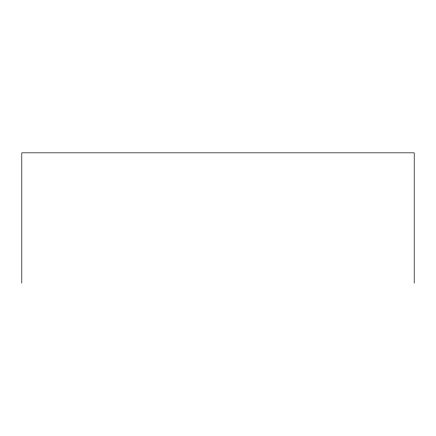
<?xml version="1.0" encoding="UTF-8"?>
<svg xmlns="http://www.w3.org/2000/svg" width="436" height="436" viewBox="0 0 436 436"><rect width="100%" height="100%" fill="white"/><g stroke="black" fill="none" stroke-linecap="round" stroke-linejoin="round"><path stroke-width="0.65" d="M414.2 283.16L414.2 152.84L21.8 152.84L21.8 283.16"/></g></svg>
